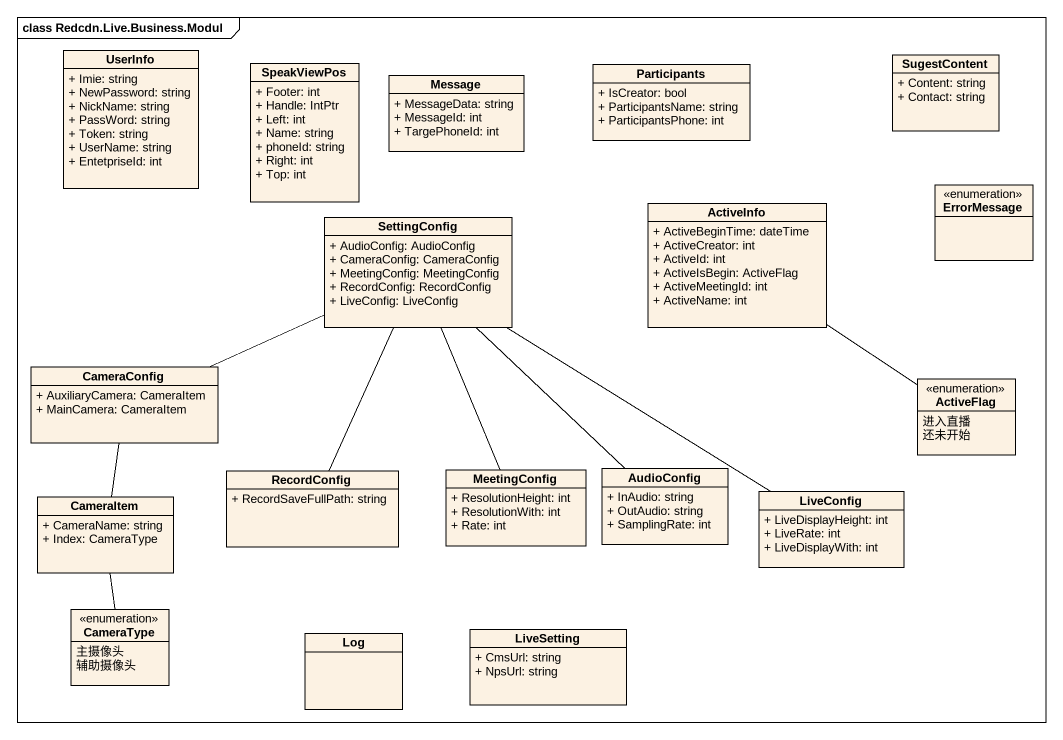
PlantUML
@startuml
mainframe class Redcdn.Live.Business.Modul
hide circle
hide empty members
skinparam classAttributeIconSize 0
class UserInfo {
  + Imie: string
  + NewPassword: string
  + NickName: string
  + PassWord: string
  + Token: string
  + UserName: string
  + EntetpriseId: int
}
class SpeakViewPos {
  + Footer: int
  + Handle: IntPtr
  + Left: int
  + Name: string
  + phoneId: string
  + Right: int
  + Top: int
}
class Message {
  + MessageData: string
  + MessageId: int
  + TargePhoneId: int
}
class Participants {
  + IsCreator: bool
  + ParticipantsName: string
  + ParticipantsPhone: int
}
class SugestContent {
  + Content: string
  + Contact: string
}
class SettingConfig {
  + AudioConfig: AudioConfig
  + CameraConfig: CameraConfig
  + MeetingConfig: MeetingConfig
  + RecordConfig: RecordConfig
  + LiveConfig: LiveConfig
}
class ActiveInfo {
  + ActiveBeginTime: dateTime
  + ActiveCreator: int
  + ActiveId: int
  + ActiveIsBegin: ActiveFlag
  + ActiveMeetingId: int
  + ActiveName: int
}
enum ErrorMessage
class CameraConfig {
  + AuxiliaryCamera: CameraItem
  + MainCamera: CameraItem
}
enum ActiveFlag {
  进入直播
  还未开始
}
class RecordConfig {
  + RecordSaveFullPath: string
}
class MeetingConfig {
  + ResolutionHeight: int
  + ResolutionWith: int
  + Rate: int
}
class AudioConfig {
  + InAudio: string
  + OutAudio: string
  + SamplingRate: int
}
class CameraItem {
  + CameraName: string
  + Index: CameraType
}
class LiveConfig {
  + LiveDisplayHeight: int
  + LiveRate: int
  + LiveDisplayWith: int
}
enum CameraType {
  主摄像头
  辅助摄像头
}
class Log
class LiveSetting {
  + CmsUrl: string
  + NpsUrl: string
}
CameraConfig -right- SettingConfig
CameraConfig -- CameraItem
ActiveFlag -up- ActiveInfo
RecordConfig -up- SettingConfig
MeetingConfig -up- SettingConfig
AudioConfig -up- SettingConfig
LiveConfig -up- SettingConfig
CameraType -up- CameraItem
@enduml
